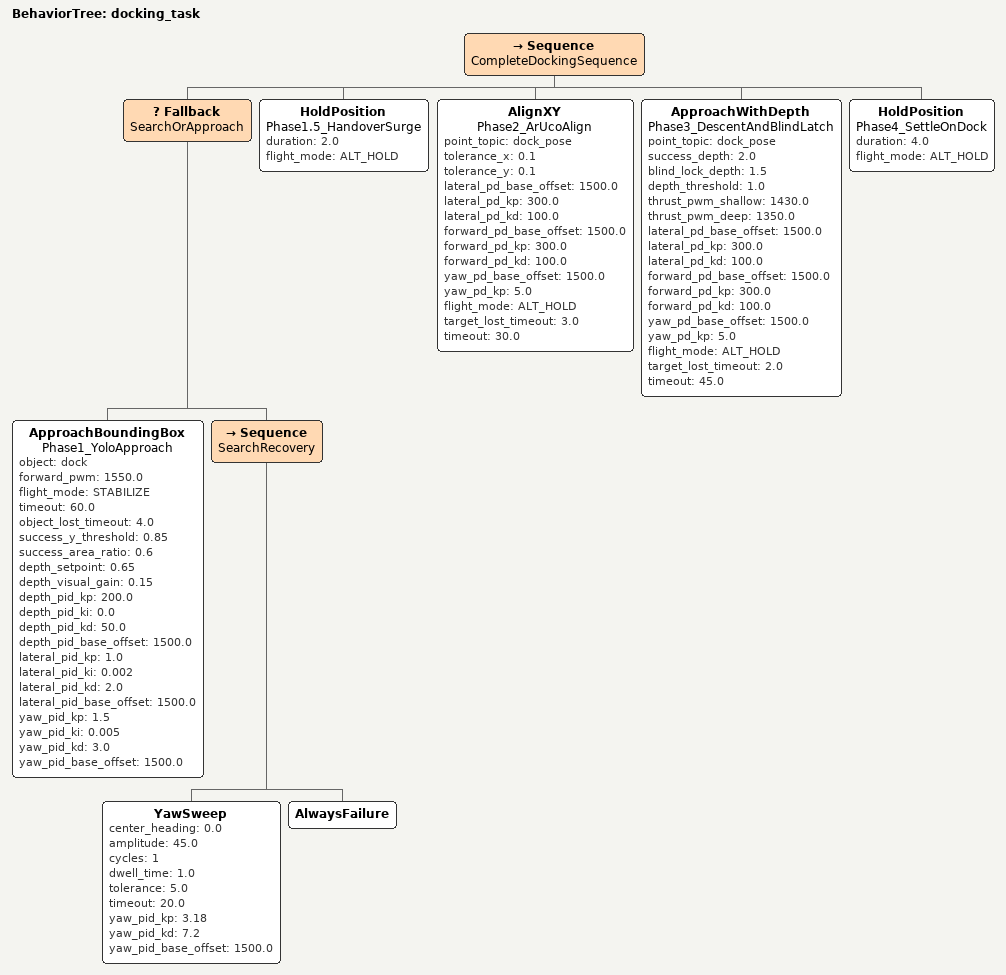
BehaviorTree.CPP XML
<?xml version="1.0"?>
<root BTCPP_format="4">
    <BehaviorTree ID="docking_task">
        <Sequence name="CompleteDockingSequence">

            <!-- PHASE 1: Search & Approach (Front Camera)                 -->
            <Fallback name="SearchOrApproach">
                <!-- Try to approach using YOLO -->
                <ApproachBoundingBox
                    name="Phase1_YoloApproach"
                    object="dock"
                    forward_pwm="1550.0"
                    flight_mode="STABILIZE"
                    timeout="60.0"
                    object_lost_timeout="4.0"
                    success_y_threshold="0.85"
                    success_area_ratio="0.6"
                    depth_setpoint="0.65"
                    depth_visual_gain="0.15"
                    depth_pid_kp="200.0" depth_pid_ki="0.0" depth_pid_kd="50.0" depth_pid_base_offset="1500.0"
                    lateral_pid_kp="1.0" lateral_pid_ki="0.002" lateral_pid_kd="2.0" lateral_pid_base_offset="1500.0"
                    yaw_pid_kp="1.5" yaw_pid_ki="0.005" yaw_pid_kd="3.0" yaw_pid_base_offset="1500.0"/>

                <!-- If YOLO fails (not in frame), sweep to find it -->
                <Sequence name="SearchRecovery">
                    <YawSweep
                        center_heading="0.0"
                        amplitude="45.0"
                        cycles="1"
                        dwell_time="1.0"
                        tolerance="5.0"
                        timeout="20.0"
                        yaw_pid_kp="3.18" yaw_pid_kd="7.2" yaw_pid_base_offset="1500.0"/>
                    <AlwaysFailure/> <!-- Force fallback loop to re-evaluate Approach -->
                </Sequence>
            </Fallback>

            <!-- PHASE 1.5: Handover Surge (Front -> Bottom Cam)           -->
            <!-- Surge forward blindly for 2s so the dock goes UNDER the AUV -->
            <HoldPosition
                name="Phase1.5_HandoverSurge"
                duration="2.0"
                flight_mode="ALT_HOLD"/>

            <!-- PHASE 2: ArUco Alignment (Bottom Camera)                  -->
            <AlignXY
                name="Phase2_ArUcoAlign"
                point_topic="dock_pose"
                tolerance_x="0.1"
                tolerance_y="0.1"
                lateral_pd_base_offset="1500.0"
                lateral_pd_kp="300.0" lateral_pd_kd="100.0"
                forward_pd_base_offset="1500.0"
                forward_pd_kp="300.0" forward_pd_kd="100.0"
                yaw_pd_base_offset="1500.0" yaw_pd_kp="5.0"
                flight_mode="ALT_HOLD"
                target_lost_timeout="3.0" timeout="30.0"/>

            <!-- PHASE 3: Descent & Latch                                  -->
            <!-- NOTE: Since msg.z is now (1.0 / distance), success_depth=2.0
                 means success when distance is < 0.5m. blind_lock_depth=1.5
                 means blind lock engages at < 0.66m -->
            <ApproachWithDepth
                name="Phase3_DescentAndBlindLatch"
                point_topic="dock_pose"
                success_depth="2.0"
                blind_lock_depth="1.5"
                depth_threshold="1.0"
                thrust_pwm_shallow="1430.0"
                thrust_pwm_deep="1350.0"
                lateral_pd_base_offset="1500.0"
                lateral_pd_kp="300.0" lateral_pd_kd="100.0"
                forward_pd_base_offset="1500.0"
                forward_pd_kp="300.0" forward_pd_kd="100.0"
                yaw_pd_base_offset="1500.0" yaw_pd_kp="5.0"
                flight_mode="ALT_HOLD"
                target_lost_timeout="2.0" timeout="45.0"/>

            <!-- PHASE 4: Settle                                           -->
            <HoldPosition
                name="Phase4_SettleOnDock"
                duration="4.0"
                flight_mode="ALT_HOLD"/>

        </Sequence>
    </BehaviorTree>
</root>
